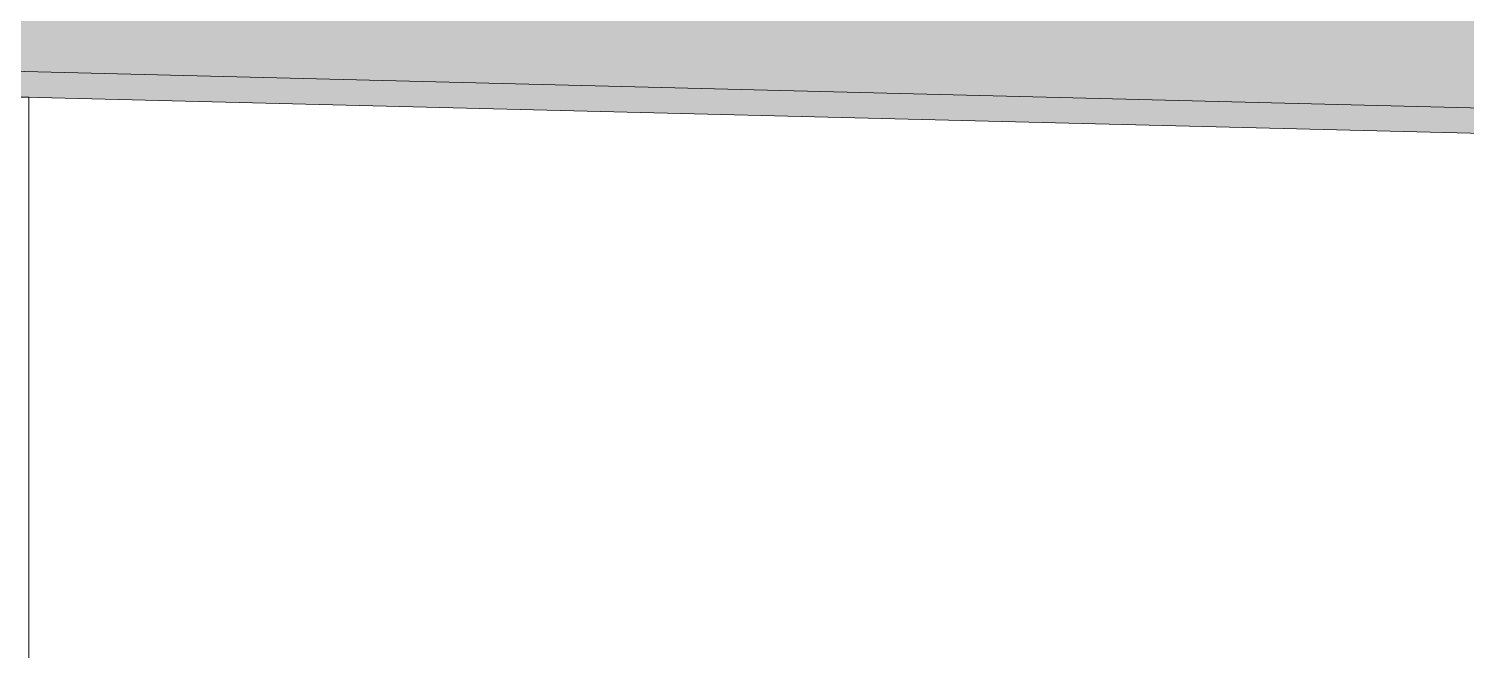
# Model space of a CAD drawing. Header units: inches. Extents: x -55396 to -733, y -290 to 853.
# Drawn here: x -16697.5 to -16613.4, y 295.5 to 331.9 of the extents above; entities that cross this region are included whole.
import ezdxf

# ---------------------------------------------------------------- set-up
doc = ezdxf.new("R2010")
doc.units = ezdxf.units.IN
doc.header["$MEASUREMENT"] = 0
doc.layers.add('S-BEAM', color=12, linetype='Continuous', lineweight=9)
doc.layers.add('S-COLS', color=52, linetype='Continuous', lineweight=9)

# ---------------------------------------------------------------- blocks, each defined once
blk = doc.blocks.new('columns and girder2 - one-1334686-Section 1')
at = {"layer": 'S-BEAM'}
h = blk.add_hatch(color=256, dxfattribs=at)
h.paths.add_polyline_path([(22306.553, 296.856), (22306.553, 298.378), (22142.858, 326.522), (22023.341, 319.622), (22023.279, 318.135), (22143.024, 324.972), (22297.959, 298.334)], flags=0)
h.paths.add_polyline_path([(22020.275, 318.093), (22020.338, 319.592), (21599.745, 330.155), (21599.683, 328.661), (22020.182, 318.095)], flags=0)
h.paths.add_polyline_path([(21596.69, 328.889), (21596.753, 330.394), (21362.992, 361.018), (21190.803, 336.442), (21190.803, 334.927), (21363.001, 359.505), (21596.591, 328.902)], flags=0)
h.paths.add_polyline_path([(21135.053, 387.532), (21135.029, 389.033), (21134.303, 389.033), (21134.303, 387.563)], flags=0)
h = blk.add_hatch(color=256, dxfattribs=at)
h.paths.add_polyline_path([(21135.803, 0), (21147.804, 0), (21187.803, 332.478), (21187.803, 335.228), (21135.803, 335.217), (21135.803, 37.385)], flags=0)
h.paths.add_polyline_path([(22356.632, 0), (22358.053, 0), (22358.053, 297.12), (22309.553, 297.12), (22309.553, 294.37), (22349.637, 0), (22350.849, 0)], flags=0)
h.paths.add_polyline_path([(22309.553, 298.12), (22358.053, 298.12), (22358.053, 324.326), (22354.043, 324.326), (22354.043, 324.676), (22355.405, 324.676), (22355.807, 324.903), (22355.93, 325.201), (22355.93, 335.651), (22355.777, 335.916), (22309.553, 337.764), (22309.553, 298.33)], flags=0)
h.paths.add_polyline_path([(22306.553, 298.378), (22306.553, 337.967), (22024.595, 349.716), (22023.342, 319.641), (22143.024, 326.494), (22297.959, 299.856)], flags=0)
h.paths.add_polyline_path([(22020.338, 319.592), (22021.598, 349.841), (21601.295, 367.353), (21599.746, 330.16), (22020.182, 319.596)], flags=0)
h.paths.add_polyline_path([(22356.69, 324.676), (22358.053, 324.676), (22358.053, 335.822), (22356.267, 335.896), (22356.165, 335.651), (22356.24, 325.022), (22356.319, 324.83)], flags=0)
h.paths.add_polyline_path([(21596.753, 330.394), (21598.298, 367.478), (21190.803, 384.457), (21190.803, 336.442), (21363.001, 361.017), (21596.591, 330.415)], flags=0)
h.paths.add_polyline_path([(21135.803, 336.228), (21187.803, 336.228), (21187.803, 384.582), (21135.803, 386.749), (21135.803, 336.51)], flags=0)
for p, q in [((22020.338, 319.592), (21599.746, 330.16)), ((21599.683, 328.661), (22020.275, 318.093))]:
    blk.add_line(p, q, dxfattribs=at)

msp = doc.modelspace()

# ---------------------------------------------------------------- linework, layer by layer
at = {"layer": 'S-COLS'}
for p, q in [((-16707.468, 327.867), (-16697.468, 327.867)), ((-16697.468, 327.867), (-16697.468, 37.12))]:
    msp.add_line(p, q, dxfattribs=at)

# ---------------------------------------------------------------- block references
at = {"layer": 'S-BEAM'}
msp.add_blockref('columns and girder2 - one-1334686-Section 1', (-38328.771, 0), dxfattribs=at)

doc.saveas('drawing.dxf')
